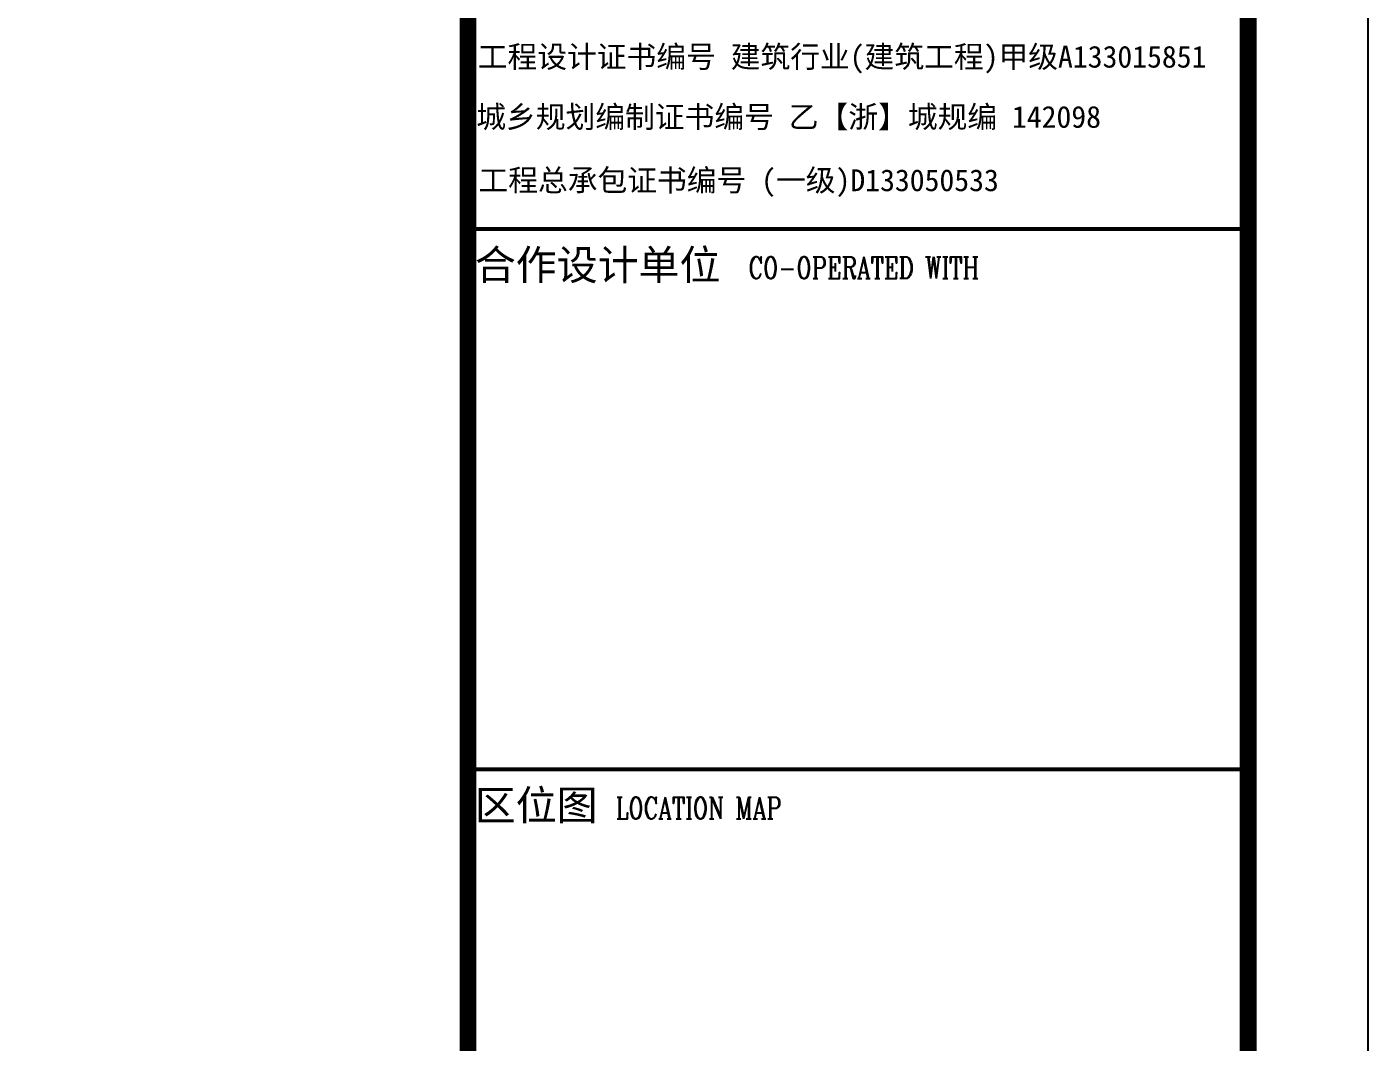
# Model space of a CAD drawing. Extents: x -138012 to 2129925, y -311560 to 0.
# Drawn here: x 645444 to 656620, y -153232 to -144776 of the extents above; entities that cross this region are included whole.
import ezdxf

# ---------------------------------------------------------------- set-up
doc = ezdxf.new("R2010")
doc.units = 0
doc.header["$LTSCALE"] = 1000
doc.header["$MEASUREMENT"] = 0
for name, color, linetype in [('PUB_TITLE', 4, 'CONTINUOUS'), ('TEXT', 7, 'CONTINUOUS'), ('图框', 4, 'CONTINUOUS')]:
    doc.layers.add(name, color=color, linetype=linetype)
doc.styles.add('iIcon2', font='')
doc.styles.add('MIMI-TKWZ', font='romanc.shx', dxfattribs={"width": 0.75, "oblique": 15, "bigfont": 'bigfont.shx'})
doc.styles.get('iIcon2').set_extended_font_data('SimSun')

# ---------------------------------------------------------------- blocks, each defined once
blk = doc.blocks.new('564563')
at = {"layer": '图框', "const_width": 140}
blk.add_lwpolyline([(196067, -136041), (189567, -136041), (189567, -193441), (196067, -193441)], close=True, dxfattribs=at)
at = {"layer": '图框', "const_width": 35}
for points in [[(189567, -144941), (196067, -144941)], [(189567, -149441), (196067, -149441)]]:
    blk.add_lwpolyline(points, dxfattribs=at)
at = {"layer": '图框', "style": 'iIcon2'}
for s, height, p in [('工程设计证书编号 建筑行业(建筑工程)甲级A133015851', 181.8, (189648, -143597)), ('城乡规划编制证书编号 乙【浙】城规编 142098', 181.8, (189636, -144098)), ('工程总承包证书编号 (一级)D133050533', 181.8, (189654, -144626)), ('合作设计单位', 250, (189624, -145365)), ('区位图 ', 250, (189624, -149865))]:
    blk.add_text(s, height=height, dxfattribs=at).set_placement(p)
at = {"layer": '图框', "style": 'MIMI-TKWZ', "width": 0.75}
for s, p in [('CO-OPERATED WITH', (191904, -145354)), ('LOCATION MAP', (190798, -149854))]:
    blk.add_text(s, height=180, dxfattribs=at).set_placement(p)

msp = doc.modelspace()

# ---------------------------------------------------------------- linework, layer by layer
at = {"layer": 'PUB_TITLE'}
msp.add_lwpolyline([(530519.739, -195959.99), (656619.739, -195959.99), (656619.739, -136559.99), (530519.739, -136559.99)], close=True, dxfattribs=at)
at = {"layer": 'PUB_TITLE', "const_width": 100}
msp.add_lwpolyline([(533019.739, -194959.99), (655619.739, -194959.99), (655619.739, -137559.99), (533019.739, -137559.99)], close=True, dxfattribs=at)

# ---------------------------------------------------------------- block references
at = {"layer": 'TEXT'}
msp.add_blockref('564563', (459552.956, -1518.542), dxfattribs=at)

doc.saveas('drawing.dxf')
